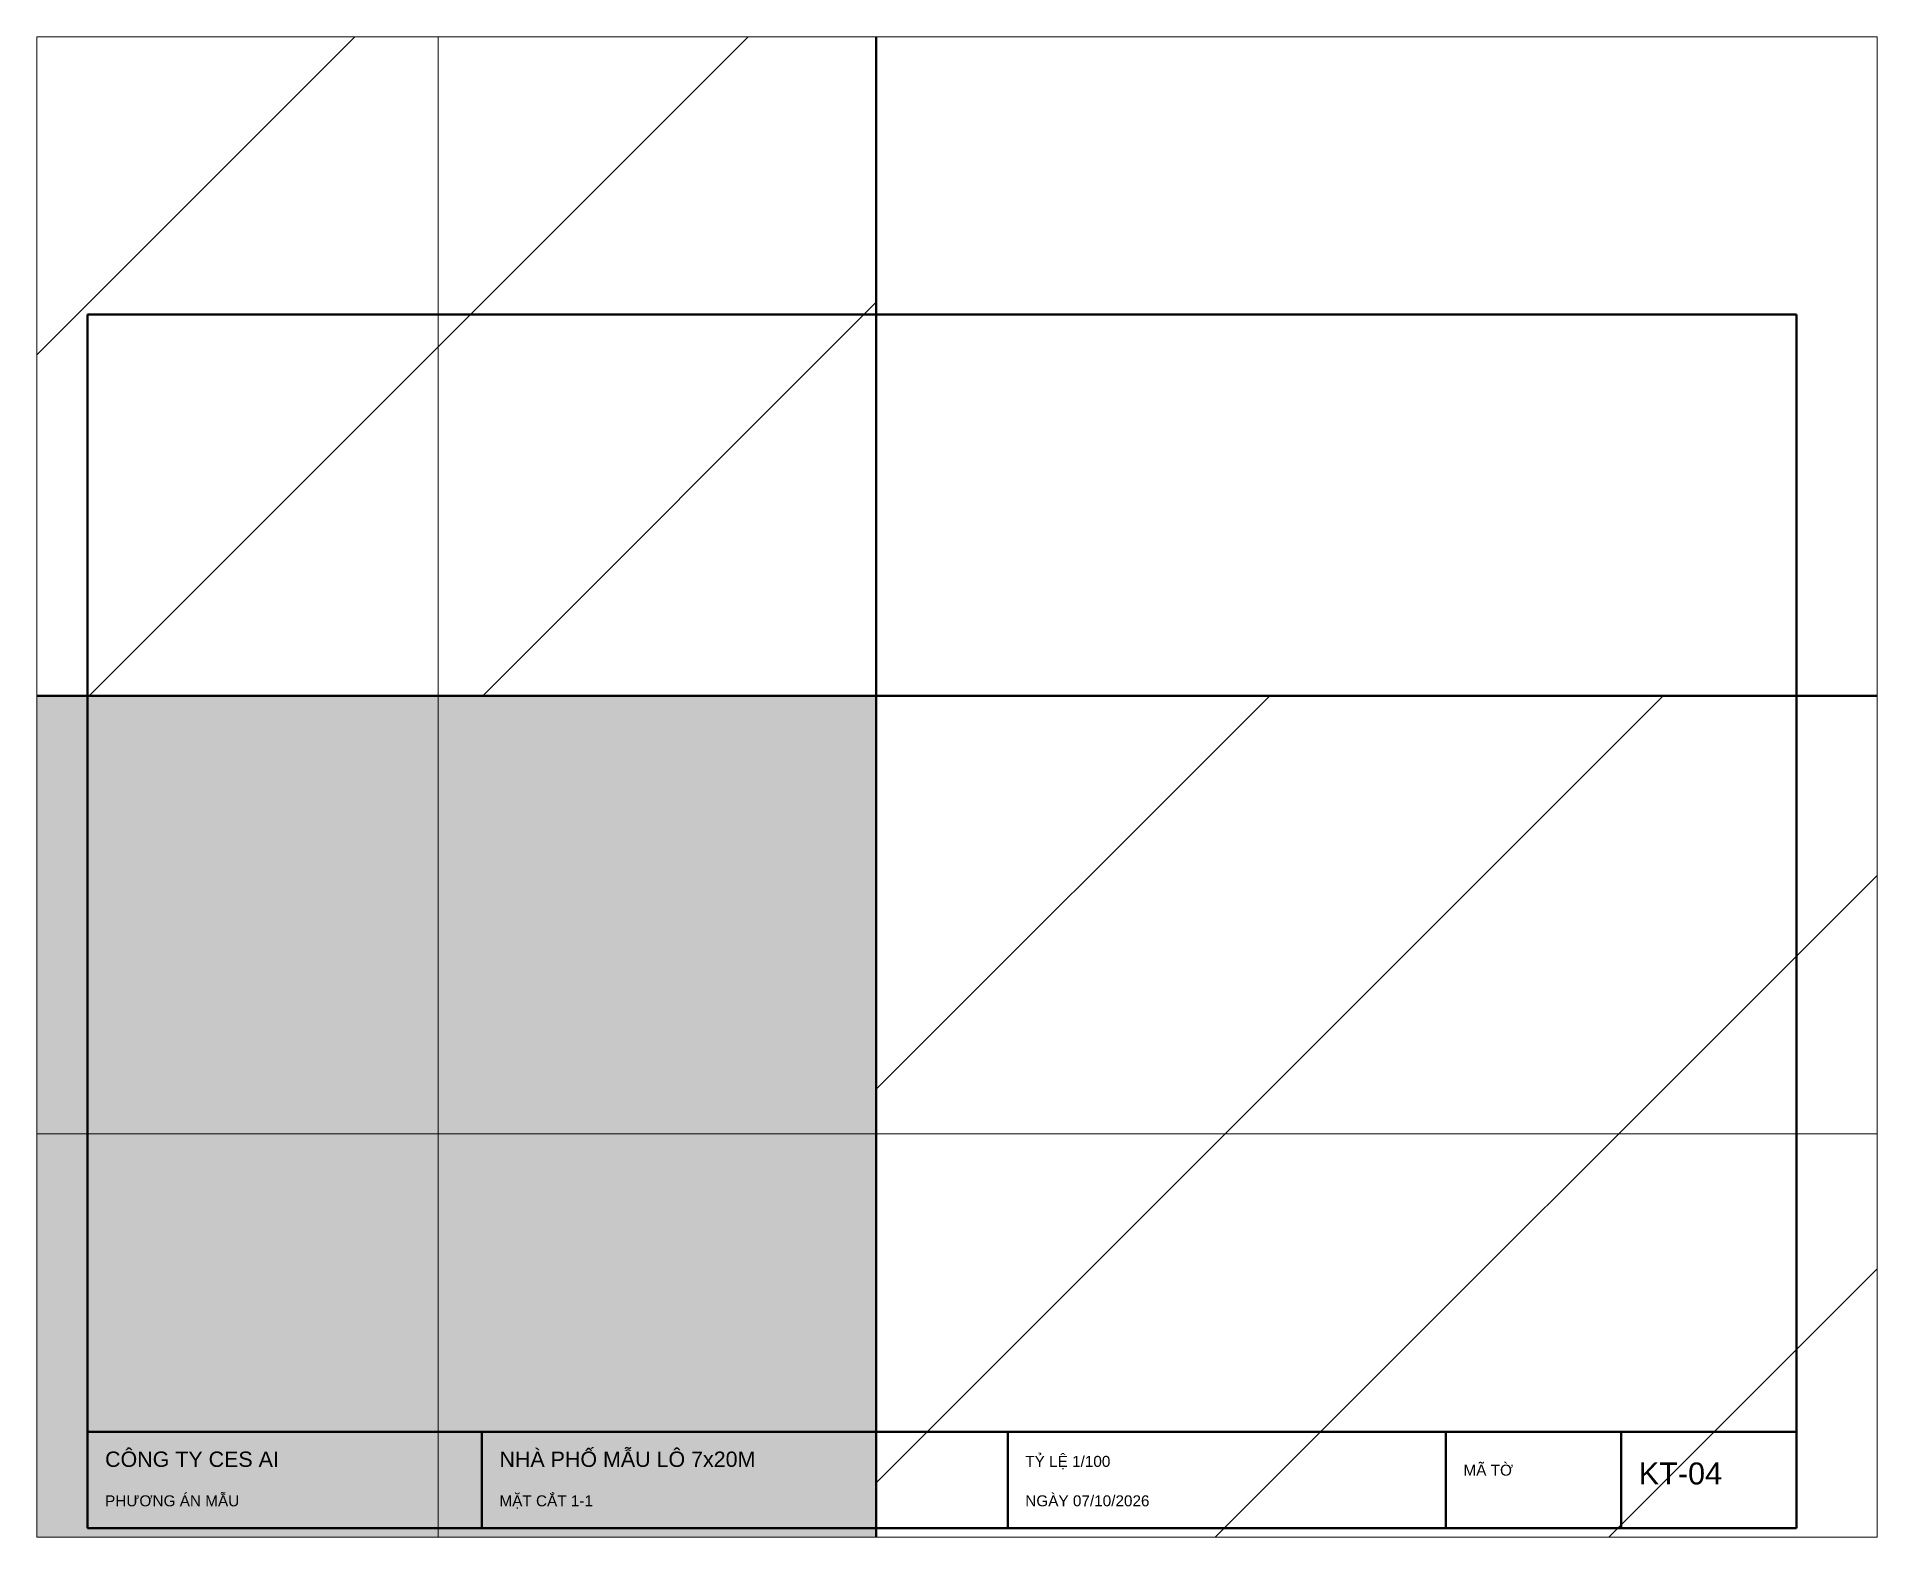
# Paper-space layout 'KT-04' of a CAD drawing. Header units: millimetres. Extents: x 8 to 428, y 8 to 350.
# The model-space entities are those that its viewports show. They can reach past a viewport. Long polylines and large blocks are cut down to what shows.
import ezdxf

# ---------------------------------------------------------------- set-up
doc = ezdxf.new("R2010")
doc.units = ezdxf.units.MM
doc.header["$LTSCALE"] = 50
doc.linetypes.add('CENTER', pattern=[50.8, 31.75, -6.35, 6.35, -6.35])
for name, color, linetype, lineweight in [('COT', 7, 'Continuous', 50), ('HATCH', 8, 'Continuous', 13), ('KHUNG', 7, 'Continuous', 50), ('TRUC', 1, 'CENTER', 13), ('TUONG', 7, 'Continuous', 50)]:
    doc.layers.add(name, color=color, linetype=linetype, lineweight=lineweight)
doc.styles.add('ARIAL', font='arial.ttf')

msp = doc.modelspace()

# ---------------------------------------------------------------- hatches: boundary and pattern name
at = {"layer": 'COT'}
msp.add_hatch(color=256, dxfattribs=at).paths.add_polyline_path([(0, 0), (200, 0), (200, 200), (0, 200)])
at = {"layer": 'HATCH'}
h = msp.add_hatch(dxfattribs=at)
h.set_pattern_fill('ANSI31', color=256, scale=20, style=0)
h.paths.add_polyline_path([(0, 200), (200, 200), (200, 1400), (0, 1400)])
h = msp.add_hatch(dxfattribs=at)
h.set_pattern_fill('ANSI31', color=256, scale=20, style=0)
h.paths.add_polyline_path([(200, 0), (700, 0), (700, 200), (200, 200)])

# ---------------------------------------------------------------- linework, layer by layer
at = {"layer": 'COT'}
msp.add_lwpolyline([(0, 0), (200, 0), (200, 200), (0, 200)], close=True, dxfattribs=at)
at = {"layer": 'TRUC'}
for p, q in [((100, -6000), (100, 15600)), ((-2600, 100), (6200, 100))]:
    msp.add_line(p, q, dxfattribs=at)
at = {"layer": 'TUONG'}
for points in [[(0, 200), (200, 200), (200, 1400), (0, 1400)], [(200, 0), (700, 0), (700, 200), (200, 200)]]:
    msp.add_lwpolyline(points, close=True, dxfattribs=at)

psp = doc.layouts.new('KT-04')

# ---------------------------------------------------------------- linework, layer by layer
at = {"layer": 'KHUNG'}
for p, q in [((410, 287), (20, 287)), ((20, 287), (20, 10)), ((410, 10), (410, 287)), ((20, 32), (410, 32)), ((110, 10), (110, 32)), ((230, 10), (230, 32)), ((330, 10), (330, 32)), ((370, 10), (370, 32)), ((20, 10), (410, 10))]:
    psp.add_line(p, q, dxfattribs=at)

# ---------------------------------------------------------------- texts
at = {"layer": 'KHUNG', "style": 'ARIAL'}
for s, height, p in [('CÔNG TY CES AI', 3.5, (24, 24)), ('NHÀ PHỐ MẪU LÔ 7x20M', 3.5, (114, 24)), ('TỶ LỆ 1/100', 2.5, (234, 24)), ('MÃ TỜ', 2.5, (334, 22)), ('KT-04', 5, (374, 20)), ('PHƯƠNG ÁN MẪU', 2.5, (24, 15)), ('MẶT CẮT 1-1', 2.5, (114, 15)), ('NGÀY 07/10/2026', 2.5, (234, 15))]:
    psp.add_text(s, height=height, dxfattribs=at).set_placement(p)

# ---------------------------------------------------------------- viewports
at = {"layer": '0'}
psp.add_viewport(center=(218.42, 179.17), size=(420, 342.4513), view_center_point=(218.42, 179.17), view_height=342.4513, dxfattribs=at)

doc.saveas('drawing.dxf')
